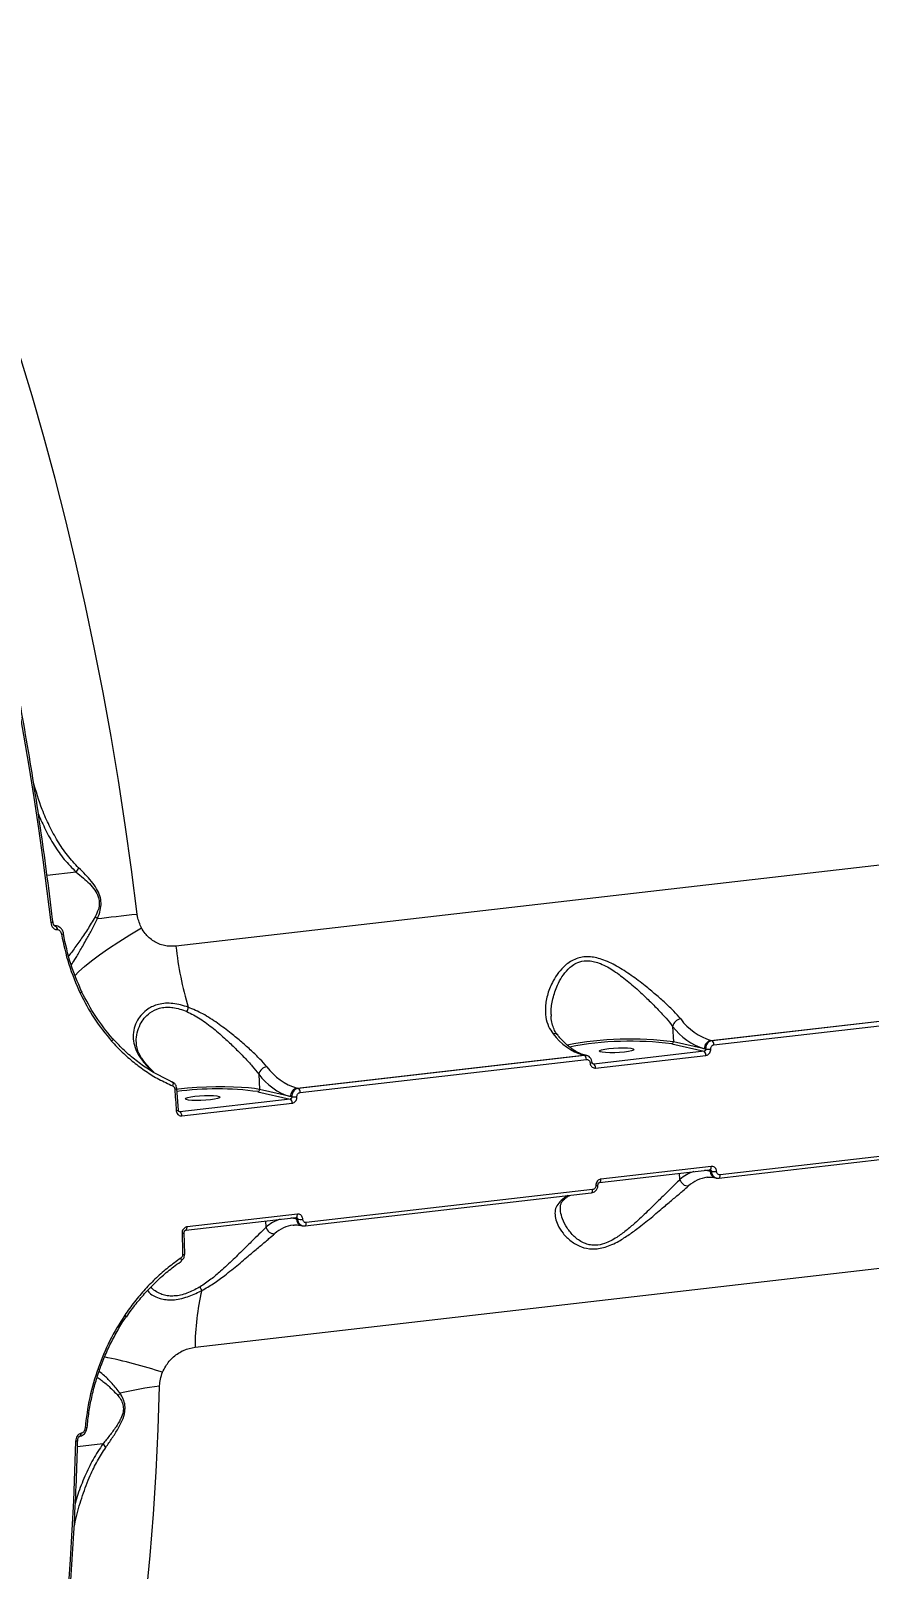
# Model space of a CAD drawing. Header units: millimetres. Extents: x -7447 to 8662, y -5576 to 6370.
# Drawn here: x 2122.6 to 2339.8, y -2212.5 to -1813.8 of the extents above; entities that cross this region are included whole.
import ezdxf

# ---------------------------------------------------------------- set-up
doc = ezdxf.new("R2010")
doc.units = ezdxf.units.MM
doc.layers.add('DiKom', color=7, linetype='Continuous')
doc.layers.add('DIKOM_ОБЪЕКТ', color=7, linetype='Continuous')
doc.styles.add('style1', font='arial.ttf', dxfattribs={"width": 0.8})
doc.dimstyles.new('1-50', dxfattribs={"dimtxt": 300, "dimasz": 200, "dimexe": 100, "dimexo": 0, "dimgap": 100, "dimtad": 1, "dimdec": 0, "dimtxsty": 'style1', "dimcen": 0, "dimclrd": 7, "dimclre": 7, "dimadec": 1, "dimazin": 2, "dimtfac": 1, "dimtdec": 0, "dimtmove": 1, "dimatfit": 3, "dimfxl": 0, "dimlwd": 25, "dimlwe": 18, "dimarcsym": 0})

# ---------------------------------------------------------------- blocks, each defined once
blk = doc.blocks.new('*D10')
at = {"color": 7, "linetype": 'Continuous', "lineweight": 18, "transparency": 16777216}
for p, q in [((-5489.75, 240.8), (-5489.75, 4573.49)), ((4778.18, -2126.78), (4778.18, 4573.49))]:
    blk.add_line(p, q, dxfattribs=at)
at = {"color": 7, "linetype": 'Continuous', "lineweight": 25, "transparency": 16777216}
blk.add_line((4578.18, 4473.49), (-5289.75, 4473.49), dxfattribs=at)
at = {"color": 7, "linetype": 'Continuous', "transparency": 16777216}
for points in [[(-5289.75, 4506.82), (-5289.75, 4440.16), (-5489.75, 4473.49)], [(4578.18, 4506.82), (4578.18, 4440.16), (4778.18, 4473.49)]]:
    blk.add_solid(points, dxfattribs=at)
at = {"layer": 'Defpoints', "color": 0, "linetype": 'Continuous', "transparency": 16777216}
for p in [(-5489.75, 4473.49), (-5489.75, 240.8), (4778.18, -2126.78)]:
    blk.add_point(p, dxfattribs=at)
at = {"color": 0, "linetype": 'Continuous', "lineweight": 15, "transparency": 16777216, "insert": (-777.31, 4726.76), "char_height": 300, "attachment_point": 5, "style": 'style1'}
blk.add_mtext('10300', dxfattribs=at)
blk = doc.blocks.new('*D11')
at = {"color": 7, "linetype": 'Continuous', "lineweight": 18, "transparency": 16777216}
for p, q in [((2045.4, 3512.26), (7772.09, 3512.26)), ((-1858.48, -4091.08), (7772.09, -4091.08))]:
    blk.add_line(p, q, dxfattribs=at)
at = {"color": 7, "linetype": 'Continuous', "lineweight": 25, "transparency": 16777216}
blk.add_line((7672.09, -3891.08), (7672.09, 3312.26), dxfattribs=at)
at = {"color": 7, "linetype": 'Continuous', "transparency": 16777216}
for points in [[(7638.76, 3312.26), (7705.42, 3312.26), (7672.09, 3512.26)], [(7638.76, -3891.08), (7705.42, -3891.08), (7672.09, -4091.08)]]:
    blk.add_solid(points, dxfattribs=at)
at = {"layer": 'Defpoints', "color": 0, "linetype": 'Continuous', "transparency": 16777216}
for p in [(2045.4, 3512.26), (7672.09, 3512.26), (-1858.48, -4091.08)]:
    blk.add_point(p, dxfattribs=at)
at = {"color": 0, "linetype": 'Continuous', "lineweight": 15, "transparency": 16777216, "insert": (7418.92, 3.22), "char_height": 300, "attachment_point": 5, "rotation": 90, "style": 'style1'}
blk.add_mtext('7600', dxfattribs=at)
blk = doc.blocks.new('*D12')
at = {"layer": 'Defpoints', "color": 0, "transparency": 16777216}
for p in [(-7446.93, 5919.72), (-7446.93, 736.93), (6905.53, -2412.68)]:
    blk.add_point(p, dxfattribs=at)
at = {"layer": 'DiKom', "color": 7, "lineweight": 18, "transparency": 16777216}
for p, q in [((-7446.93, 736.93), (-7446.93, 6019.72)), ((6905.53, -2412.68), (6905.53, 6019.72))]:
    blk.add_line(p, q, dxfattribs=at)
at = {"layer": 'DiKom', "color": 7, "lineweight": 25, "transparency": 16777216}
blk.add_line((6705.53, 5919.72), (-7246.93, 5919.72), dxfattribs=at)
at = {"layer": 'DiKom', "color": 7, "transparency": 16777216}
for points in [[(-7246.93, 5953.05), (-7246.93, 5886.39), (-7446.93, 5919.72)], [(6705.53, 5953.05), (6705.53, 5886.39), (6905.53, 5919.72)]]:
    blk.add_solid(points, dxfattribs=at)
at = {"layer": 'DiKom', "color": 0, "transparency": 16777216, "insert": (-918.31, 6173), "char_height": 300, "attachment_point": 5, "style": 'style1'}
blk.add_mtext('14300', dxfattribs=at)
blk = doc.blocks.new('*D13')
at = {"layer": 'Defpoints', "color": 0, "transparency": 16777216}
for p in [(2049.72, 5594.27), (-1141.86, -5576.35), (8561.69, -5576.35)]:
    blk.add_point(p, dxfattribs=at)
at = {"layer": 'DiKom', "color": 7, "lineweight": 18, "transparency": 16777216}
for p, q in [((2049.72, 5594.27), (8661.69, 5594.27)), ((-1141.86, -5576.35), (8661.69, -5576.35))]:
    blk.add_line(p, q, dxfattribs=at)
at = {"layer": 'DiKom', "color": 7, "lineweight": 25, "transparency": 16777216}
blk.add_line((8561.69, 5394.27), (8561.69, -5376.35), dxfattribs=at)
at = {"layer": 'DiKom', "color": 7, "transparency": 16777216}
for points in [[(8528.35, 5394.27), (8595.02, 5394.27), (8561.69, 5594.27)], [(8528.35, -5376.35), (8595.02, -5376.35), (8561.69, -5576.35)]]:
    blk.add_solid(points, dxfattribs=at)
at = {"layer": 'DiKom', "color": 0, "transparency": 16777216, "insert": (8308.52, 8.96), "char_height": 300, "attachment_point": 5, "rotation": 90, "style": 'style1'}
blk.add_mtext('11200', dxfattribs=at)

msp = doc.modelspace()

# ---------------------------------------------------------------- linework, layer by layer
at = {"layer": 'DIKOM_ОБЪЕКТ', "color": 7, "linetype": 'Continuous', "lineweight": 15}
for p, q in [((2472.93, -2014.98), (2160.22, -2051.07)), ((2134.35, -2031.86), (2126.82, -2032.72)), ((2128.91, -2045.83), (2128.85, -2045.83)), ((2129.39, -2046.77), (2129.46, -2046.77)), ((2298.82, -2075.49), (2372.97, -2066.93)), ((2373.27, -2066.99), (2299.11, -2075.55)), ((2299.6, -2076.6), (2373.76, -2068.05)), ((2288.89, -2071.83), (2289.09, -2075.84)), ((2288.66, -2076.38), (2297.04, -2078.29)), ((2297.12, -2077.67), (2289.09, -2075.84)), ((2299.11, -2075.55), (2298.82, -2075.49)), ((2151.72, -2080.61), (2151.73, -2080.64)), ((2191.6, -2087.86), (2265.76, -2079.3)), ((2266.05, -2079.37), (2191.9, -2087.93)), ((2192.39, -2088.98), (2266.55, -2080.42)), ((2265.76, -2079.3), (2266.05, -2079.37)), ((2266.59, -2079.4), (2266.3, -2079.33)), ((2297.04, -2078.29), (2268.45, -2081.59)), ((2268.94, -2082.65), (2297.53, -2079.35)), ((2297.44, -2077.74), (2297.12, -2077.67)), ((2181.68, -2084.2), (2181.87, -2088.21)), ((2268.45, -2081.59), (2268.23, -2081.55)), ((2268.45, -2081.59), (2268.31, -2081.58)), ((2160.84, -2093.56), (2160.47, -2087.97)), ((2181.45, -2088.76), (2189.82, -2090.67)), ((2189.91, -2090.04), (2181.87, -2088.21)), ((2191.9, -2087.93), (2191.6, -2087.86)), ((2189.82, -2090.67), (2161.23, -2093.97)), ((2161.73, -2095.02), (2190.32, -2091.73)), ((2190.22, -2090.12), (2189.91, -2090.04)), ((2161.23, -2093.97), (2161.02, -2093.92)), ((2161.23, -2093.97), (2161.1, -2093.96)), ((2300.87, -2111.18), (2375.03, -2102.62)), ((2375.36, -2101.77), (2301.21, -2110.33)), ((2298.9, -2108.11), (2270.31, -2111.41)), ((2269.97, -2112.27), (2298.56, -2108.97)), ((2290.78, -2111.51), (2290.7, -2109.88)), ((2297.55, -2109.09), (2298.63, -2109.33)), ((2298.63, -2109.33), (2298.94, -2109.4)), ((2299.97, -2111.08), (2300.27, -2111.14)), ((2300.81, -2111.17), (2300.87, -2111.18)), ((2193.66, -2123.55), (2267.82, -2114.99)), ((2268.15, -2114.14), (2193.99, -2122.7)), ((2191.68, -2120.49), (2163.09, -2123.79)), ((2165.16, -2154.97), (2477.87, -2118.88)), ((2162.76, -2124.64), (2191.35, -2121.34)), ((2183.57, -2123.88), (2183.49, -2122.25)), ((2190.34, -2121.46), (2191.42, -2121.71)), ((2191.42, -2121.71), (2191.73, -2121.78)), ((2192.76, -2123.45), (2193.05, -2123.52)), ((2193.59, -2123.55), (2193.66, -2123.55)), ((2162.5, -2130.79), (2162.35, -2125.25)), ((2161.36, -2132.89), (2161.66, -2132.68)), ((2161.59, -2132.58), (2161.6, -2132.57)), ((2137.23, -2175.75), (2137.23, -2175.75)), ((2141.29, -2180.02), (2134.72, -2180.78)), ((2135.27, -2178.04), (2135.35, -2178.03)), ((2135.69, -2177.29), (2135.6, -2177.3))]:
    msp.add_line(p, q, dxfattribs=at)
at = {"layer": 'DIKOM_ОБЪЕКТ', "color": 7, "linetype": 'Continuous', "lineweight": 15, "flags": 128}
for points in [[(2150.17, -2042.72), (2148.71, -2031.16), (2147.09, -2019.64), (2145.33, -2008.16), (2143.42, -1996.73), (2141.35, -1985.36), (2139.15, -1974.07), (2136.8, -1962.87), (2134.3, -1951.76), (2131.67, -1940.75), (2128.9, -1929.86), (2126, -1919.1), (2122.97, -1908.48), (2119.8, -1898)], [(2117.84, -1980.4), (2119.32, -1988.39), (2120.74, -1996.4), (2122.09, -2004.44), (2123.37, -2012.51), (2124.58, -2020.6), (2125.73, -2028.7), (2126.8, -2036.83), (2127.81, -2044.96)], [(2139.88, -2043.89), (2141.04, -2043.76), (2142.23, -2043.62), (2143.47, -2043.49), (2144.74, -2043.34), (2146.05, -2043.19), (2147.39, -2043.04), (2148.76, -2042.88), (2150.17, -2042.72)], [(2128.84, -2045.83), (2128.9, -2045.84), (2129.03, -2045.9), (2129.15, -2046.04), (2129.25, -2046.25), (2129.33, -2046.5), (2129.39, -2046.77)], [(2128.91, -2045.83), (2128.98, -2045.83), (2129.1, -2045.89), (2129.23, -2046.03), (2129.33, -2046.24), (2129.41, -2046.49), (2129.46, -2046.77)], [(2134.05, -2058.7), (2135.07, -2057.63), (2136.54, -2056.29), (2138.32, -2054.83), (2140.41, -2053.27), (2142.77, -2051.62), (2145.38, -2049.9), (2148.23, -2048.12), (2151.28, -2046.3)], [(2135.79, -2062.79), (2135.85, -2062.81), (2135.87, -2062.83), (2135.87, -2062.88), (2135.83, -2062.93), (2135.76, -2063), (2135.67, -2063.07), (2135.55, -2063.16), (2135.4, -2063.24)], [(2143.79, -2074.95), (2143.85, -2074.97), (2143.89, -2075.02), (2143.9, -2075.09), (2143.88, -2075.18), (2143.84, -2075.29), (2143.77, -2075.41), (2143.68, -2075.54), (2143.56, -2075.67)], [(2265.76, -2079.3), (2266.11, -2079.3), (2266.3, -2079.33)], [(2276.38, -2078.49), (2275.16, -2078.6), (2273.88, -2078.67), (2272.64, -2078.68), (2271.54, -2078.64), (2270.67, -2078.56), (2270.1, -2078.43), (2269.87, -2078.26), (2270.01, -2078.08), (2270.5, -2077.9), (2271.31, -2077.72), (2272.36, -2077.57), (2273.57, -2077.46), (2274.85, -2077.4), (2276.09, -2077.38), (2277.19, -2077.42), (2278.06, -2077.51), (2278.63, -2077.64), (2278.86, -2077.8), (2278.72, -2077.98), (2278.23, -2078.17), (2277.43, -2078.34), (2276.38, -2078.49)], [(2159.28, -2086.28), (2159.35, -2086.32), (2159.41, -2086.38), (2159.45, -2086.48), (2159.47, -2086.6), (2159.47, -2086.75), (2159.45, -2086.91), (2159.42, -2087.08), (2159.36, -2087.26)], [(2159.91, -2088.09), (2159.96, -2088.79), (2160.01, -2089.49), (2160.06, -2090.19), (2160.11, -2090.89), (2160.15, -2091.59), (2160.2, -2092.29), (2160.24, -2092.99), (2160.29, -2093.69)], [(2181.87, -2088.21), (2180.61, -2087.98), (2179.04, -2087.79), (2177.21, -2087.65), (2175.16, -2087.56), (2172.92, -2087.52), (2170.56, -2087.53), (2168.12, -2087.6), (2165.65, -2087.72), (2163.22, -2087.89), (2160.88, -2088.11), (2160.33, -2088.16)], [(2169.16, -2090.86), (2167.95, -2090.98), (2166.67, -2091.04), (2165.43, -2091.06), (2164.33, -2091.02), (2163.46, -2090.93), (2162.89, -2090.8), (2162.66, -2090.64), (2162.8, -2090.46), (2163.29, -2090.27), (2164.09, -2090.1), (2165.14, -2089.95), (2166.36, -2089.83), (2167.64, -2089.77), (2168.88, -2089.75), (2169.98, -2089.79), (2170.85, -2089.88), (2171.42, -2090.01), (2171.65, -2090.17), (2171.51, -2090.36), (2171.02, -2090.54), (2170.21, -2090.72), (2169.16, -2090.86)], [(2298.56, -2108.97), (2298.58, -2108.97), (2298.66, -2108.93), (2298.73, -2108.86), (2298.79, -2108.76), (2298.84, -2108.63), (2298.88, -2108.47), (2298.9, -2108.3), (2298.9, -2108.11)], [(2269.97, -2112.27), (2269.99, -2112.27), (2270.07, -2112.23), (2270.14, -2112.16), (2270.2, -2112.06), (2270.25, -2111.93), (2270.29, -2111.77), (2270.31, -2111.6), (2270.31, -2111.41)], [(2298.63, -2109.33), (2297.6, -2109.16), (2297.21, -2109.13)], [(2300.87, -2111.18), (2300.89, -2111.17), (2300.97, -2111.14), (2301.04, -2111.07), (2301.1, -2110.97), (2301.15, -2110.84), (2301.19, -2110.68), (2301.2, -2110.51), (2301.21, -2110.33)], [(2267.82, -2114.99), (2267.83, -2114.99), (2267.91, -2114.95), (2267.98, -2114.88), (2268.04, -2114.78), (2268.09, -2114.65), (2268.13, -2114.5), (2268.15, -2114.33), (2268.15, -2114.14)], [(2191.35, -2121.34), (2191.37, -2121.34), (2191.45, -2121.31), (2191.52, -2121.24), (2191.58, -2121.13), (2191.63, -2121), (2191.66, -2120.85), (2191.68, -2120.67), (2191.68, -2120.49)], [(2162.76, -2124.64), (2162.78, -2124.64), (2162.86, -2124.61), (2162.93, -2124.54), (2162.99, -2124.43), (2163.04, -2124.3), (2163.07, -2124.15), (2163.09, -2123.97), (2163.09, -2123.79)], [(2191.42, -2121.71), (2190.38, -2121.53), (2189.99, -2121.5)], [(2193.66, -2123.55), (2193.68, -2123.55), (2193.76, -2123.51), (2193.83, -2123.44), (2193.89, -2123.34), (2193.94, -2123.21), (2193.97, -2123.06), (2193.99, -2122.88), (2193.99, -2122.7)], [(2161.8, -2125.42), (2161.82, -2126.12), (2161.84, -2126.81), (2161.86, -2127.5), (2161.88, -2128.2), (2161.9, -2128.89), (2161.92, -2129.58), (2161.93, -2130.27), (2161.95, -2130.96)], [(2161.6, -2132.57), (2161.61, -2132.57), (2161.64, -2132.51), (2161.65, -2132.43), (2161.64, -2132.32), (2161.61, -2132.2), (2161.56, -2132.06), (2161.48, -2131.9)], [(2152.5, -2219.66), (2153.51, -2208.99), (2154.37, -2198.2), (2155.07, -2187.28), (2155.61, -2176.24), (2155.99, -2165.11)], [(2137.23, -2175.75), (2137.22, -2175.79), (2137.17, -2175.83), (2137.09, -2175.86), (2136.98, -2175.89), (2136.84, -2175.91), (2136.68, -2175.92)], [(2134.21, -2179.35), (2133.97, -2187.08), (2133.66, -2194.76), (2133.28, -2202.4), (2132.83, -2209.98), (2132.31, -2217.52), (2131.72, -2225), (2131.07, -2232.43), (2130.34, -2239.79)], [(2134.77, -2179.11), (2134.76, -2179.15), (2134.71, -2179.2), (2134.64, -2179.25), (2134.52, -2179.29), (2134.38, -2179.32), (2134.21, -2179.35)], [(2135.27, -2178.04), (2135.32, -2178.03), (2135.43, -2177.94), (2135.52, -2177.78), (2135.58, -2177.56), (2135.6, -2177.3)], [(2135.35, -2178.03), (2135.41, -2178.02), (2135.52, -2177.93), (2135.6, -2177.77), (2135.66, -2177.55), (2135.69, -2177.29)]]:
    msp.add_lwpolyline(points, dxfattribs=at)
at = {"layer": 'DIKOM_ОБЪЕКТ', "color": 7, "linetype": 'Continuous', "lineweight": 15}
for centre, radius, start, end in [((2129.42, -2057.48), 12.62, 94.7687, 97.3235), ((2137.51, -2046.45), 3.49, 47.2053, 59.5944), ((2129.93, -2043.7), 4.32, 278.6004, 286.0847), ((2246.39, -2041.91), 86.66, 186.0711, 196.7493), ((2155.54, -2065.12), 8.07, 339.0991, 347.359), ((2291.31, -2072.38), 2.48, 97.6996, 167.1944), ((2301.71, -2062.49), 15.86, 216.0724, 253.1757), ((2303.19, -2061.03), 15.1, 216.0728, 253.1769), ((2258.16, -2075.06), 1.35, 41.8338, 100.2548), ((2270.13, -2064.84), 15.11, 216.0722, 253.1763), ((2277.97, -2160.22), 85.11, 82.4958, 101.115), ((2277.88, -2158.49), 82.81, 82.5188, 100.9339), ((2288.57, -2075.88), 0.513, 279.8999, 4.5765), ((2299.17, -2077.51), 2.05, 99.9001, 184.569), ((2298.44, -2076.51), 1.17, 355.3373, 54.7854), ((2150.84, -2081.3), 1.11, 38.1896, 70.6892), ((2265.38, -2080.32), 1.17, 355.3511, 54.7716), ((2296.36, -2079.25), 1.17, 355.2041, 54.6945), ((2297.91, -2071.06), 6.7, 265.943, 277.403), ((2184.1, -2084.75), 2.48, 97.7067, 167.1873), ((2194.5, -2074.87), 15.86, 216.0696, 253.1797), ((2195.97, -2073.4), 15.1, 216.0716, 253.1781), ((2267.53, -2080.17), 1.14, 268.5991, 297.4288), ((2267.77, -2082.55), 1.18, 355.2149, 54.6954), ((2159.93, -2086.84), 1.25, 269.2584, 295.4414), ((2170.83, -2167.17), 79.13, 82.2885, 97.5377), ((2181.36, -2088.25), 0.513, 279.9022, 4.5817), ((2191.96, -2089.88), 2.05, 99.8971, 184.5739), ((2191.22, -2088.88), 1.17, 355.3467, 54.7643), ((2189.14, -2091.63), 1.18, 355.2139, 54.6867), ((2190.7, -2083.42), 6.71, 265.9514, 277.3946), ((2160.32, -2092.56), 1.12, 268.4568, 297.7232), ((2160.55, -2094.93), 1.17, 355.2041, 54.6945), ((2269.08, -2112.28), 0.77, 265.0143, 308.9929), ((2297.34, -2118.84), 9.84, 107.3354, 131.7791), ((2292.9, -2111), 2.18, 193.3449, 273.6323), ((2298.98, -2119.67), 8.8, 97.6235, 132.4433), ((2300.42, -2109.34), 1.79, 179.7495, 255.414), ((2299.72, -2105.37), 4.11, 259.0523, 277.8313), ((2266.65, -2124.58), 10.11, 118.2324, 131.2958), ((2259.82, -2115.45), 1.54, 276.0977, 310.2646), ((2190.12, -2131.22), 9.84, 107.335, 131.7795), ((2185.69, -2123.38), 2.18, 193.3573, 273.6159), ((2191.76, -2132.03), 8.79, 97.5967, 132.4701), ((2193.21, -2121.71), 1.79, 179.7454, 255.4119), ((2192.51, -2117.76), 4.1, 259.0182, 277.8708), ((2161.87, -2124.67), 0.759, 264.8109, 309.4998), ((2162.02, -2130.24), 0.725, 264.3239, 311.3811), ((2231.93, -2155.43), 66.77, 166.885, 179.5999), ((2155.88, -2144.71), 11.87, 21.8618, 26.9294), ((2146.51, -2147.52), 0.922, 28.4712, 62.0638), ((2140.61, -2159.12), 1.46, 246.592, 266.6463), ((2115.8, -2286.47), 131.53, 71.8567, 78.6669), ((2143.44, -2165.22), 2.86, 307.5747, 323.5508), ((2164.63, -2244.1), 79.47, 96.2401, 103.752), ((2139.3, -2182.45), 3.15, 28.9743, 50.6306)]:
    msp.add_arc(centre, radius, start, end, dxfattribs=at)
for points, knots in [([(2128.37, -2044.9), (2128.13, -2042.9), (2127.42, -2037.08), (2126.15, -2027.47), (2124.51, -2016.09), (2122.73, -2004.76), (2120.85, -1993.66), (2119.38, -1985.57), (2118.56, -1981.23), (2118.41, -1980.43)], [0, 0, 0, 0, 0.092521, 0.268311, 0.444106, 0.619901, 0.795697, 0.962243, 1, 1, 1, 1]), ([(2135.01, -2030.77), (2134, -2029.7), (2131.98, -2027.55), (2129.51, -2023.82), (2127.37, -2019.85), (2125.11, -2014.79), (2123.95, -2010.84), (2123.23, -2008.37)], [0, 0, 0, 0, 0.175905, 0.353915, 0.530423, 0.706972, 1, 1, 1, 1]), ([(2124.59, -2016.83), (2125.18, -2018.2), (2126.39, -2021), (2128.63, -2024.93), (2131.2, -2028.66), (2133.3, -2030.78), (2134.35, -2031.85)], [0, 0, 0, 0, 0.244837, 0.497676, 0.747535, 1, 1, 1, 1]), ([(2134.35, -2031.85), (2134.5, -2031.68), (2134.75, -2031.37), (2134.93, -2030.99), (2135, -2030.8), (2135.01, -2030.77)], [0, 0, 0, 0, 0.499475, 0.907357, 1, 1, 1, 1]), ([(2134.35, -2031.85), (2134.35, -2031.85), (2134.35, -2031.85), (2134.35, -2031.86), (2134.35, -2031.86), (2134.35, -2031.86)], [0, 0, 0, 0, 0.290797, 0.664309, 1, 1, 1, 1]), ([(2134.35, -2031.86), (2134.97, -2032.36), (2136.12, -2033.29), (2137.81, -2034.81), (2139.17, -2036.38), (2140.09, -2038), (2140.35, -2039.2), (2140.38, -2040.31), (2140.13, -2041.74), (2139.59, -2042.81), (2139.28, -2043.44)], [0, 0, 0, 0, 0.19207, 0.351182, 0.509495, 0.634441, 0.718653, 0.742094, 0.849598, 1, 1, 1, 1]), ([(2139.88, -2043.89), (2140.16, -2043.18), (2140.65, -2041.95), (2140.91, -2039.9), (2140.58, -2037.93), (2139.65, -2036), (2138.32, -2034.2), (2136.71, -2032.43), (2135.6, -2031.35), (2135.01, -2030.77)], [0, 0, 0, 0, 0.150788, 0.262541, 0.375826, 0.504375, 0.658108, 0.816002, 1, 1, 1, 1]), ([(2127.81, -2044.96), (2127.85, -2045.17), (2127.93, -2045.61), (2128.23, -2046.18), (2128.61, -2046.57), (2129.01, -2046.77), (2129.26, -2046.77), (2129.39, -2046.77)], [0, 0, 0, 0, 0.226746, 0.491979, 0.695925, 0.847724, 1, 1, 1, 1]), ([(2128.85, -2045.83), (2128.85, -2045.83), (2128.84, -2045.83), (2128.79, -2045.8), (2128.71, -2045.74), (2128.6, -2045.6), (2128.47, -2045.34), (2128.39, -2045.09), (2128.38, -2044.93), (2128.38, -2044.9)], [0, 0, 0, 0, 0.065437, 0.134874, 0.247645, 0.381787, 0.61026, 0.941735, 1, 1, 1, 1]), ([(2139.28, -2043.44), (2138.61, -2044.58), (2137.27, -2046.86), (2135.21, -2049.76), (2133.6, -2052.11), (2132.76, -2053.19), (2132.46, -2053.59)], [0, 0, 0, 0, 0.271021, 0.542565, 0.835313, 1, 1, 1, 1]), ([(2133.11, -2056.01), (2133.4, -2055.54), (2134.07, -2054.47), (2135.42, -2052.16), (2136.96, -2049.46), (2138.51, -2046.71), (2139.43, -2044.83), (2139.88, -2043.89)], [0, 0, 0, 0, 0.175914, 0.408163, 0.645548, 0.821541, 1, 1, 1, 1]), ([(2151.28, -2046.3), (2150.87, -2045.35), (2150.42, -2044.3), (2150.21, -2043.06), (2150.18, -2042.83), (2150.17, -2042.72)], [0, 0, 0, 0, 0.821766, 0.907854, 1, 1, 1, 1]), ([(2131.12, -2047.85), (2131.1, -2047.76), (2131.05, -2047.35), (2130.74, -2046.75), (2130.21, -2046.16), (2129.61, -2045.87), (2129.15, -2045.77), (2128.94, -2045.83), (2128.92, -2045.84)], [0, 0, 0, 0, 0.081887, 0.370433, 0.597346, 0.795024, 0.980125, 1, 1, 1, 1]), ([(2129.46, -2046.77), (2129.52, -2046.76), (2129.67, -2046.76), (2129.92, -2046.86), (2130.21, -2047.1), (2130.46, -2047.48), (2130.54, -2047.81), (2130.58, -2047.97)], [0, 0, 0, 0, 0.103364, 0.262429, 0.461149, 0.728203, 1, 1, 1, 1]), ([(2130.58, -2047.97), (2131.12, -2050.58), (2132.23, -2055.87), (2134.34, -2060.77), (2135.4, -2063.24)], [0, 0, 0, 0, 0.493795, 1, 1, 1, 1]), ([(2135.79, -2062.79), (2134.77, -2060.43), (2132.69, -2055.65), (2131.61, -2050.47), (2131.06, -2047.85)], [0, 0, 0, 0, 0.493742, 1, 1, 1, 1]), ([(2160.22, -2051.07), (2159.21, -2051.09), (2157.22, -2051.13), (2154.42, -2049.91), (2152.41, -2048.18), (2151.58, -2046.8), (2151.28, -2046.3)], [0, 0, 0, 0, 0.28856, 0.571629, 0.847035, 1, 1, 1, 1]), ([(2290.98, -2069.92), (2290.41, -2069.27), (2289.26, -2067.96), (2287.01, -2065.79), (2284.5, -2063.56), (2281.57, -2061.14), (2278.23, -2058.61), (2274.49, -2056.2), (2270.78, -2054.4), (2267.7, -2053.73), (2265.48, -2053.85), (2263.87, -2054.27), (2262.39, -2055.01), (2260.79, -2056.19), (2259.25, -2057.88), (2257.66, -2060.39), (2256.43, -2063.41), (2255.84, -2066.61), (2255.96, -2069.46), (2256.59, -2071.83), (2257.5, -2073.14), (2257.92, -2073.74)], [0, 0, 0, 0, 0.055475, 0.111027, 0.166499, 0.222007, 0.290026, 0.357964, 0.422677, 0.477407, 0.505249, 0.533096, 0.562712, 0.592376, 0.640431, 0.688582, 0.760327, 0.832062, 0.891001, 0.949867, 1, 1, 1, 1]), ([(2257.5, -2069.22), (2257.46, -2068.84), (2257.34, -2067.38), (2257.8, -2064.63), (2258.79, -2061.55), (2260.17, -2058.96), (2261.5, -2057.24), (2262.92, -2056.01), (2264.46, -2055.13), (2265.97, -2054.8), (2267.47, -2054.83), (2268.71, -2055.04), (2270.93, -2055.8), (2273.81, -2057.46), (2277.17, -2060.01), (2280.2, -2062.66), (2282.89, -2065.21), (2285.18, -2067.52), (2287.27, -2069.78), (2288.35, -2071.14), (2288.89, -2071.83)], [0, 0, 0, 0, 0.029408, 0.113592, 0.199994, 0.255327, 0.311785, 0.344626, 0.378347, 0.426617, 0.439477, 0.469595, 0.500712, 0.575065, 0.654274, 0.735662, 0.801324, 0.868132, 0.933146, 1, 1, 1, 1]), ([(2135.4, -2063.24), (2136.55, -2065.46), (2138.87, -2069.95), (2141.99, -2073.75), (2143.56, -2075.67)], [0, 0, 0, 0, 0.494169, 1, 1, 1, 1]), ([(2143.79, -2074.95), (2142.27, -2073.12), (2139.21, -2069.41), (2136.94, -2065.02), (2135.79, -2062.79)], [0, 0, 0, 0, 0.494172, 1, 1, 1, 1]), ([(2163.41, -2066.88), (2162.75, -2066.67), (2161.42, -2066.23), (2159.44, -2065.87), (2157.49, -2065.81), (2155.2, -2066.16), (2153.09, -2067.14), (2151.36, -2068.63), (2150.12, -2070.31), (2149.3, -2072.31), (2149.02, -2074.53), (2149.35, -2076.77), (2150.13, -2078.69), (2150.91, -2079.82), (2151.21, -2080.25)], [0, 0, 0, 0, 0.060368, 0.122047, 0.182585, 0.245202, 0.354867, 0.435813, 0.519104, 0.621344, 0.726602, 0.829722, 0.935579, 1, 1, 1, 1]), ([(2149.98, -2076.06), (2149.97, -2075.95), (2149.84, -2075.11), (2150.12, -2073.48), (2150.82, -2071.45), (2151.97, -2069.7), (2153.54, -2068.17), (2155.46, -2067.18), (2157.49, -2066.82), (2158.67, -2066.85), (2159.92, -2067.01), (2161.24, -2067.29), (2162.46, -2067.76), (2163.07, -2067.99)], [0, 0, 0, 0, 0.019275, 0.160353, 0.30514, 0.415364, 0.528412, 0.674593, 0.748947, 0.825988, 0.837075, 0.91742, 1, 1, 1, 1]), ([(2163.07, -2067.99), (2164.23, -2068.58), (2166.64, -2069.81), (2169.98, -2072.4), (2173.01, -2075.05), (2175.68, -2077.59), (2177.98, -2079.92), (2180.07, -2082.17), (2181.14, -2083.52), (2181.68, -2084.2)], [0, 0, 0, 0, 0.146376, 0.307583, 0.46901, 0.602101, 0.735115, 0.867643, 1, 1, 1, 1]), ([(2183.77, -2082.3), (2183.19, -2081.64), (2182.05, -2080.33), (2179.8, -2078.17), (2177.29, -2075.93), (2174.36, -2073.51), (2171.01, -2070.99), (2167.31, -2068.54), (2164.68, -2067.42), (2163.41, -2066.88)], [0, 0, 0, 0, 0.131657, 0.263491, 0.39514, 0.526878, 0.688299, 0.849538, 1, 1, 1, 1]), ([(2259.2, -2074.15), (2259.09, -2074.03), (2258.65, -2073.56), (2258.13, -2072.56), (2257.65, -2071.13), (2257.43, -2069.99), (2257.45, -2069.32), (2257.45, -2069.23)], [0, 0, 0, 0, 0.091363, 0.365215, 0.656148, 0.957243, 1, 1, 1, 1]), ([(2143.56, -2075.67), (2144.47, -2076.65), (2146.28, -2078.6), (2149.26, -2081.19), (2152.43, -2083.53), (2155.79, -2085.6), (2158.17, -2086.71), (2159.36, -2087.26)], [0, 0, 0, 0, 0.197837, 0.395502, 0.593169, 0.796584, 1, 1, 1, 1]), ([(2159.28, -2086.28), (2157.03, -2085.18), (2153.62, -2083.5), (2149.46, -2080.41), (2146.48, -2077.84), (2144.68, -2075.9), (2143.79, -2074.95)], [0, 0, 0, 0, 0.395171, 0.598669, 0.802172, 1, 1, 1, 1]), ([(2151.76, -2080.62), (2151.61, -2080.43), (2151.12, -2079.81), (2150.57, -2078.73), (2150.09, -2077.38), (2150, -2076.49), (2149.96, -2076.05)], [0, 0, 0, 0, 0.12373, 0.410186, 0.706583, 1, 1, 1, 1]), ([(2266.3, -2079.33), (2266.07, -2079.27), (2265.39, -2079.1), (2264.21, -2078.58), (2262.76, -2077.68), (2261.3, -2076.49), (2260.11, -2075.28), (2259.4, -2074.44), (2259.17, -2074.17)], [0, 0, 0, 0, 0.102489, 0.310679, 0.512466, 0.709925, 0.905702, 1, 1, 1, 1]), ([(2299.11, -2075.55), (2298.98, -2075.58), (2298.65, -2075.64), (2298.16, -2075.94), (2297.73, -2076.44), (2297.46, -2077.07), (2297.44, -2077.52), (2297.44, -2077.74)], [0, 0, 0, 0, 0.140681, 0.355428, 0.570285, 0.785121, 1, 1, 1, 1]), ([(2298.77, -2077.7), (2298.78, -2077.59), (2298.78, -2077.36), (2298.92, -2077.05), (2299.13, -2076.8), (2299.37, -2076.65), (2299.54, -2076.62), (2299.6, -2076.6)], [0, 0, 0, 0, 0.215143, 0.430115, 0.644983, 0.859483, 1, 1, 1, 1]), ([(2151.21, -2080.25), (2152.07, -2081.36), (2153.11, -2082.71), (2154.22, -2083.5), (2154.43, -2083.65)], [0, 0, 0, 0, 0.815167, 1, 1, 1, 1]), ([(2154.51, -2083.71), (2154.09, -2083.31), (2153.22, -2082.48), (2152.29, -2081.4), (2151.79, -2080.69), (2151.73, -2080.6)], [0, 0, 0, 0, 0.451793, 0.932998, 1, 1, 1, 1]), ([(2266.68, -2079.42), (2266.67, -2079.42), (2266.48, -2079.33), (2266.26, -2079.35), (2266.05, -2079.37)], [0, 0, 0, 0, 0.043565, 1, 1, 1, 1]), ([(2266.55, -2080.42), (2266.65, -2080.42), (2266.85, -2080.42), (2267.13, -2080.56), (2267.35, -2080.79), (2267.47, -2081.06), (2267.49, -2081.24), (2267.5, -2081.31)], [0, 0, 0, 0, 0.21424, 0.428687, 0.643278, 0.858094, 1, 1, 1, 1]), ([(2268.04, -2081.19), (2268.01, -2080.96), (2267.95, -2080.48), (2267.53, -2079.89), (2267.07, -2079.52), (2266.76, -2079.47), (2266.67, -2079.45)], [0, 0, 0, 0, 0.276639, 0.60213, 0.888765, 1, 1, 1, 1]), ([(2297.44, -2077.74), (2297.44, -2077.8), (2297.44, -2077.91), (2297.38, -2078.07), (2297.27, -2078.2), (2297.15, -2078.27), (2297.07, -2078.29), (2297.04, -2078.29)], [0, 0, 0, 0, 0.215334, 0.430625, 0.645368, 0.859587, 1, 1, 1, 1]), ([(2297.53, -2079.35), (2297.63, -2079.33), (2297.87, -2079.29), (2298.24, -2079.06), (2298.56, -2078.69), (2298.76, -2078.21), (2298.77, -2077.87), (2298.77, -2077.7)], [0, 0, 0, 0, 0.140619, 0.355098, 0.569848, 0.78484, 1, 1, 1, 1]), ([(2267.5, -2081.31), (2267.52, -2081.42), (2267.55, -2081.7), (2267.74, -2082.1), (2268.07, -2082.44), (2268.48, -2082.65), (2268.79, -2082.65), (2268.94, -2082.65)], [0, 0, 0, 0, 0.141856, 0.35679, 0.5713, 0.785679, 1, 1, 1, 1]), ([(2268.31, -2081.58), (2268.29, -2081.57), (2268.24, -2081.57), (2268.16, -2081.5), (2268.09, -2081.35), (2268.05, -2081.24), (2268.06, -2081.19), (2268.06, -2081.18)], [0, 0, 0, 0, 0.216785, 0.570557, 0.784219, 0.998228, 1, 1, 1, 1]), ([(2160.45, -2087.98), (2160.42, -2087.75), (2160.36, -2087.27), (2159.94, -2086.67), (2159.45, -2086.33), (2159.14, -2086.23), (2159.04, -2086.2)], [0, 0, 0, 0, 0.269983, 0.59078, 0.871233, 1, 1, 1, 1]), ([(2159.36, -2087.26), (2159.45, -2087.31), (2159.63, -2087.41), (2159.82, -2087.68), (2159.9, -2087.92), (2159.91, -2088.06), (2159.91, -2088.09)], [0, 0, 0, 0, 0.305708, 0.611653, 0.918016, 1, 1, 1, 1]), ([(2191.9, -2087.93), (2191.77, -2087.95), (2191.44, -2088.01), (2190.95, -2088.31), (2190.52, -2088.81), (2190.24, -2089.44), (2190.23, -2089.89), (2190.22, -2090.12)], [0, 0, 0, 0, 0.140712, 0.355455, 0.570308, 0.785187, 1, 1, 1, 1]), ([(2191.56, -2090.08), (2191.56, -2089.96), (2191.57, -2089.74), (2191.7, -2089.42), (2191.92, -2089.17), (2192.16, -2089.02), (2192.32, -2088.99), (2192.39, -2088.98)], [0, 0, 0, 0, 0.215143, 0.430177, 0.644979, 0.859481, 1, 1, 1, 1]), ([(2190.22, -2090.12), (2190.22, -2090.17), (2190.22, -2090.29), (2190.16, -2090.45), (2190.06, -2090.57), (2189.94, -2090.65), (2189.86, -2090.66), (2189.82, -2090.67)], [0, 0, 0, 0, 0.215553, 0.43062, 0.645431, 0.859609, 1, 1, 1, 1]), ([(2190.32, -2091.73), (2190.41, -2091.71), (2190.66, -2091.66), (2191.03, -2091.44), (2191.35, -2091.06), (2191.55, -2090.59), (2191.56, -2090.25), (2191.56, -2090.08)], [0, 0, 0, 0, 0.140634, 0.355083, 0.569868, 0.784849, 1, 1, 1, 1]), ([(2160.29, -2093.69), (2160.3, -2093.8), (2160.34, -2094.07), (2160.53, -2094.47), (2160.85, -2094.82), (2161.27, -2095.03), (2161.57, -2095.03), (2161.73, -2095.02)], [0, 0, 0, 0, 0.14178, 0.356721, 0.571353, 0.785718, 1, 1, 1, 1]), ([(2161.1, -2093.95), (2161.08, -2093.95), (2161.03, -2093.94), (2160.95, -2093.87), (2160.87, -2093.72), (2160.84, -2093.62), (2160.84, -2093.56), (2160.84, -2093.56)], [0, 0, 0, 0, 0.216903, 0.570379, 0.784333, 0.998307, 1, 1, 1, 1]), ([(2300.28, -2109.44), (2300.27, -2109.33), (2300.25, -2109.06), (2300.08, -2108.66), (2299.76, -2108.32), (2299.35, -2108.11), (2299.05, -2108.11), (2298.9, -2108.11)], [0, 0, 0, 0, 0.141841, 0.356682, 0.571335, 0.785718, 1, 1, 1, 1]), ([(2290.78, -2111.51), (2290.35, -2111.93), (2289.41, -2112.87), (2287.52, -2114.73), (2285.14, -2117.07), (2282.35, -2119.82), (2279.51, -2122.49), (2276.86, -2124.78), (2274.76, -2126.33), (2272.87, -2127.44), (2271.02, -2128.25), (2269.46, -2128.56), (2268.04, -2128.55), (2266.95, -2128.37), (2265.17, -2127.72), (2263.23, -2126.27), (2261.46, -2124.08), (2260.38, -2121.86), (2259.85, -2120.17), (2259.86, -2119.32), (2259.86, -2119.06)], [0, 0, 0, 0, 0.059336, 0.1295, 0.199743, 0.285011, 0.370278, 0.426227, 0.482037, 0.515348, 0.548574, 0.596827, 0.609681, 0.640254, 0.670892, 0.745217, 0.825438, 0.90577, 0.972, 1, 1, 1, 1]), ([(2267.81, -2114.97), (2268, -2114.94), (2268.41, -2114.87), (2268.97, -2114.47), (2269.39, -2113.88), (2269.58, -2113.3), (2269.55, -2112.97), (2269.54, -2112.88)], [0, 0, 0, 0, 0.190877, 0.421996, 0.6636, 0.915547, 1, 1, 1, 1]), ([(2270.31, -2111.41), (2270.21, -2111.43), (2269.96, -2111.48), (2269.59, -2111.7), (2269.26, -2112.07), (2269.04, -2112.54), (2269.02, -2112.88), (2269.01, -2113.05)], [0, 0, 0, 0, 0.140612, 0.355113, 0.569875, 0.784897, 1, 1, 1, 1]), ([(2269.57, -2112.88), (2269.57, -2112.87), (2269.56, -2112.82), (2269.58, -2112.7), (2269.63, -2112.55), (2269.72, -2112.41), (2269.83, -2112.32), (2269.92, -2112.28), (2269.96, -2112.28), (2269.97, -2112.27)], [0, 0, 0, 0, 0.027926, 0.183664, 0.344833, 0.506102, 0.675822, 0.86208, 1, 1, 1, 1]), ([(2297.79, -2110.98), (2297.94, -2110.95), (2298.51, -2110.85), (2299.23, -2110.93), (2299.82, -2111.05), (2299.97, -2111.08)], [0, 0, 0, 0, 0.21413, 0.803973, 1, 1, 1, 1]), ([(2298.56, -2108.97), (2298.57, -2108.97), (2298.6, -2108.96), (2298.61, -2108.97), (2298.63, -2108.98)], [0, 0, 0, 0, 0.126428, 1, 1, 1, 1]), ([(2298.63, -2108.98), (2298.63, -2108.98), (2298.69, -2108.98), (2298.78, -2109.04), (2298.88, -2109.15), (2298.94, -2109.28), (2298.94, -2109.37), (2298.94, -2109.4)], [0, 0, 0, 0, 0.03266, 0.296175, 0.560453, 0.824956, 1, 1, 1, 1]), ([(2298.94, -2109.4), (2298.96, -2109.55), (2298.99, -2109.91), (2299.23, -2110.44), (2299.65, -2110.91), (2300.02, -2111.05), (2300.2, -2111.12)], [0, 0, 0, 0, 0.181429, 0.456301, 0.731063, 1, 1, 1, 1]), ([(2300.2, -2111.12), (2300.2, -2111.13), (2300.39, -2111.22), (2300.6, -2111.19), (2300.81, -2111.17)], [0, 0, 0, 0, 0.020271, 1, 1, 1, 1]), ([(2301.21, -2110.33), (2301.11, -2110.33), (2300.9, -2110.33), (2300.63, -2110.19), (2300.42, -2109.96), (2300.31, -2109.7), (2300.29, -2109.51), (2300.28, -2109.44)], [0, 0, 0, 0, 0.214215, 0.428556, 0.643156, 0.858091, 1, 1, 1, 1]), ([(2259.98, -2116.99), (2259.58, -2117.42), (2258.77, -2118.28), (2258.35, -2119.84), (2258.45, -2121.53), (2259.12, -2123.42), (2260.4, -2125.49), (2262.42, -2127.51), (2264.97, -2129.04), (2267.56, -2129.6), (2269.72, -2129.46), (2271.44, -2129.07), (2273.19, -2128.39), (2275.29, -2127.32), (2277.64, -2125.82), (2280.59, -2123.62), (2283.77, -2121.05), (2286.87, -2118.42), (2289.49, -2116.19), (2291.56, -2114.44), (2292.57, -2113.57), (2293.04, -2113.17)], [0, 0, 0, 0, 0.055476, 0.111025, 0.166497, 0.222006, 0.290024, 0.357962, 0.422677, 0.477407, 0.505247, 0.533093, 0.562709, 0.592375, 0.64043, 0.688582, 0.760327, 0.832062, 0.890999, 0.949867, 1, 1, 1, 1]), ([(2259.83, -2119.06), (2259.82, -2118.9), (2259.77, -2118.4), (2259.96, -2117.76), (2260.27, -2117.14), (2260.69, -2116.76), (2260.84, -2116.63)], [0, 0, 0, 0, 0.158952, 0.476037, 0.815133, 1, 1, 1, 1]), ([(2260.82, -2116.63), (2261.03, -2116.45), (2261.5, -2116.05), (2261.98, -2115.79), (2262.25, -2115.63)], [0, 0, 0, 0, 0.431748, 1, 1, 1, 1]), ([(2269.01, -2113.05), (2269.01, -2113.16), (2268.99, -2113.39), (2268.85, -2113.7), (2268.63, -2113.95), (2268.38, -2114.1), (2268.22, -2114.13), (2268.15, -2114.14)], [0, 0, 0, 0, 0.21519, 0.43017, 0.644964, 0.859451, 1, 1, 1, 1]), ([(2193.07, -2121.81), (2193.06, -2121.71), (2193.04, -2121.43), (2192.86, -2121.03), (2192.55, -2120.69), (2192.14, -2120.48), (2191.84, -2120.49), (2191.68, -2120.49)], [0, 0, 0, 0, 0.141829, 0.356679, 0.571364, 0.785708, 1, 1, 1, 1]), ([(2163.09, -2123.79), (2163, -2123.81), (2162.75, -2123.85), (2162.38, -2124.07), (2162.05, -2124.45), (2161.83, -2124.92), (2161.81, -2125.26), (2161.8, -2125.42)], [0, 0, 0, 0, 0.140605, 0.355073, 0.569829, 0.784833, 1, 1, 1, 1]), ([(2162.35, -2125.25), (2162.35, -2125.24), (2162.35, -2125.19), (2162.37, -2125.07), (2162.42, -2124.92), (2162.51, -2124.79), (2162.61, -2124.7), (2162.7, -2124.65), (2162.74, -2124.65), (2162.76, -2124.65)], [0, 0, 0, 0, 0.027909, 0.183593, 0.344759, 0.506072, 0.675689, 0.862099, 1, 1, 1, 1]), ([(2183.57, -2123.88), (2183.12, -2124.32), (2182.17, -2125.27), (2180.26, -2127.15), (2177.88, -2129.5), (2175.07, -2132.26), (2172.15, -2134.99), (2169.3, -2137.46), (2167.42, -2138.7), (2166.47, -2139.33)], [0, 0, 0, 0, 0.122707, 0.262461, 0.406017, 0.574922, 0.748264, 0.87237, 1, 1, 1, 1]), ([(2190.58, -2123.35), (2190.73, -2123.33), (2191.29, -2123.23), (2192.02, -2123.3), (2192.61, -2123.42), (2192.76, -2123.45)], [0, 0, 0, 0, 0.21413, 0.803979, 1, 1, 1, 1]), ([(2191.35, -2121.35), (2191.35, -2121.34), (2191.38, -2121.34), (2191.4, -2121.35), (2191.41, -2121.35)], [0, 0, 0, 0, 0.126642, 1, 1, 1, 1]), ([(2191.41, -2121.35), (2191.42, -2121.35), (2191.47, -2121.35), (2191.57, -2121.41), (2191.67, -2121.52), (2191.72, -2121.65), (2191.73, -2121.74), (2191.73, -2121.78)], [0, 0, 0, 0, 0.032849, 0.296398, 0.560384, 0.825261, 1, 1, 1, 1]), ([(2191.73, -2121.78), (2191.74, -2121.92), (2191.78, -2122.29), (2192.02, -2122.81), (2192.43, -2123.28), (2192.8, -2123.43), (2192.99, -2123.5)], [0, 0, 0, 0, 0.181414, 0.456264, 0.731013, 1, 1, 1, 1]), ([(2192.99, -2123.5), (2192.99, -2123.5), (2193.17, -2123.59), (2193.38, -2123.57), (2193.59, -2123.55)], [0, 0, 0, 0, 0.020274, 1, 1, 1, 1]), ([(2193.99, -2122.7), (2193.89, -2122.7), (2193.69, -2122.7), (2193.42, -2122.56), (2193.21, -2122.33), (2193.09, -2122.07), (2193.08, -2121.89), (2193.07, -2121.81)], [0, 0, 0, 0, 0.214242, 0.428541, 0.643164, 0.858068, 1, 1, 1, 1]), ([(2166.9, -2140.29), (2167.94, -2139.7), (2170.01, -2138.52), (2173.18, -2136.14), (2176.47, -2133.5), (2179.57, -2130.86), (2182.21, -2128.62), (2184.32, -2126.84), (2185.34, -2125.96), (2185.82, -2125.55)], [0, 0, 0, 0, 0.128153, 0.25674, 0.426817, 0.59688, 0.737312, 0.877573, 1, 1, 1, 1]), ([(2161.48, -2131.9), (2160.39, -2132.69), (2158.2, -2134.26), (2155.12, -2136.97), (2152.19, -2139.94), (2149.43, -2143.17), (2147.77, -2145.53), (2146.94, -2146.71)], [0, 0, 0, 0, 0.197684, 0.395389, 0.593091, 0.796542, 1, 1, 1, 1]), ([(2161.95, -2130.96), (2161.94, -2131.08), (2161.93, -2131.3), (2161.78, -2131.61), (2161.62, -2131.81), (2161.51, -2131.88), (2161.48, -2131.9)], [0, 0, 0, 0, 0.306747, 0.613278, 0.919485, 1, 1, 1, 1]), ([(2161.59, -2132.56), (2161.75, -2132.44), (2162.1, -2132.17), (2162.44, -2131.53), (2162.48, -2131.04), (2162.5, -2130.79)], [0, 0, 0, 0, 0.288824, 0.64468, 1, 1, 1, 1]), ([(2147.42, -2147.15), (2147.83, -2146.53), (2148.99, -2144.81), (2151.12, -2142.18), (2153.76, -2139.26), (2156.6, -2136.57), (2159.14, -2134.43), (2160.78, -2133.29), (2161.36, -2132.89)], [0, 0, 0, 0, 0.109783, 0.303827, 0.499026, 0.694887, 0.890809, 1, 1, 1, 1]), ([(2152.9, -2140.28), (2152.98, -2140.41), (2153.25, -2140.89), (2154.23, -2141.6), (2155.62, -2142.26), (2157.22, -2142.63), (2158.87, -2142.76), (2160.75, -2142.58), (2163.23, -2141.98), (2165.32, -2141.1), (2166.69, -2140.39), (2166.9, -2140.29)], [0, 0, 0, 0, 0.055838, 0.20149, 0.346983, 0.454272, 0.561438, 0.670531, 0.779613, 0.965931, 1, 1, 1, 1]), ([(2166.47, -2139.33), (2166.27, -2139.44), (2165.03, -2140.16), (2163.17, -2141.03), (2160.98, -2141.61), (2159.82, -2141.72), (2158.67, -2141.73), (2157.56, -2141.6), (2156.09, -2141.15), (2154.81, -2140.4), (2153.98, -2139.74), (2153.77, -2139.35), (2153.76, -2139.34)], [0, 0, 0, 0, 0.036007, 0.230574, 0.331854, 0.437057, 0.456505, 0.567438, 0.681708, 0.835441, 0.993443, 1, 1, 1, 1]), ([(2146.94, -2146.71), (2145.59, -2148.86), (2142.86, -2153.22), (2140.98, -2158.03), (2140.03, -2160.46)], [0, 0, 0, 0, 0.494178, 1, 1, 1, 1]), ([(2140.55, -2160.59), (2140.87, -2159.7), (2141.63, -2157.59), (2143.1, -2154.33), (2144.95, -2150.86), (2146.38, -2148.44), (2147.24, -2147.23), (2147.34, -2147.09)], [0, 0, 0, 0, 0.18608, 0.444887, 0.704859, 0.965787, 1, 1, 1, 1]), ([(2156.76, -2161.48), (2157.01, -2160.95), (2157.71, -2159.46), (2159.53, -2157.37), (2162.19, -2155.59), (2164.17, -2155.18), (2165.16, -2154.97)], [0, 0, 0, 0, 0.152965, 0.428373, 0.711442, 1, 1, 1, 1]), ([(2140.03, -2160.46), (2139.23, -2162.98), (2137.6, -2168.08), (2136.99, -2173.29), (2136.68, -2175.92)], [0, 0, 0, 0, 0.493841, 1, 1, 1, 1]), ([(2137.24, -2175.75), (2137.24, -2175.74), (2137.32, -2174.45), (2137.66, -2171.85), (2138.37, -2167.98), (2139.31, -2164.2), (2140.13, -2161.76), (2140.53, -2160.58)], [0, 0, 0, 0, 0.000884, 0.255049, 0.508997, 0.762395, 1, 1, 1, 1]), ([(2139.82, -2162.79), (2140.14, -2163), (2141.08, -2163.61), (2142.93, -2165.11), (2144.43, -2166.69), (2145.18, -2167.48)], [0, 0, 0, 0, 0.20394, 0.59828, 1, 1, 1, 1]), ([(2145.74, -2166.91), (2145.06, -2166.04), (2143.7, -2164.28), (2141.79, -2162.44), (2140.78, -2161.6), (2140.32, -2161.22)], [0, 0, 0, 0, 0.353542, 0.707714, 1, 1, 1, 1]), ([(2155.99, -2165.11), (2155.99, -2165.05), (2156.01, -2164.43), (2156.16, -2163.19), (2156.55, -2162.06), (2156.76, -2161.48)], [0, 0, 0, 0, 0.046819, 0.514261, 1, 1, 1, 1]), ([(2145.18, -2167.48), (2145.5, -2167.9), (2146.1, -2168.68), (2146.63, -2170.14), (2146.59, -2171.81), (2146.17, -2172.98), (2145.54, -2174.29), (2144.58, -2175.83), (2143.02, -2177.91), (2141.87, -2179.31), (2141.29, -2180.02)], [0, 0, 0, 0, 0.129802, 0.245136, 0.33848, 0.455802, 0.477253, 0.617748, 0.807632, 1, 1, 1, 1]), ([(2142.05, -2180.93), (2142.58, -2180.15), (2143.66, -2178.59), (2145.14, -2176.29), (2146.35, -2174.01), (2147.03, -2171.93), (2147.07, -2169.97), (2146.6, -2168.32), (2146.03, -2167.39), (2145.74, -2166.91)], [0, 0, 0, 0, 0.183639, 0.36923, 0.509069, 0.652205, 0.750846, 0.870204, 1, 1, 1, 1]), ([(2135.35, -2178.01), (2135.5, -2177.99), (2135.84, -2177.94), (2136.32, -2177.64), (2136.76, -2177.16), (2137.11, -2176.51), (2137.18, -2176.01), (2137.22, -2175.75)], [0, 0, 0, 0, 0.141095, 0.324088, 0.523295, 0.756554, 1, 1, 1, 1]), ([(2136.68, -2175.92), (2136.65, -2176.09), (2136.6, -2176.41), (2136.39, -2176.83), (2136.13, -2177.11), (2135.89, -2177.26), (2135.74, -2177.28), (2135.69, -2177.29)], [0, 0, 0, 0, 0.273516, 0.539343, 0.738694, 0.898947, 1, 1, 1, 1]), ([(2130.9, -2239.49), (2131.08, -2237.65), (2131.62, -2232.32), (2132.41, -2223.39), (2133.21, -2212.68), (2133.87, -2201.86), (2134.38, -2191.13), (2134.65, -2183.53), (2134.75, -2179.58), (2134.77, -2179.11)], [0, 0, 0, 0, 0.093999, 0.272614, 0.451232, 0.629842, 0.808452, 0.977656, 1, 1, 1, 1]), ([(2141.29, -2180.02), (2140.41, -2181.35), (2138.64, -2184.01), (2136.54, -2188.46), (2135.05, -2192.23), (2134.37, -2194.59), (2134.16, -2195.32)], [0, 0, 0, 0, 0.286487, 0.57318, 0.869523, 1, 1, 1, 1]), ([(2135.6, -2177.3), (2135.5, -2177.32), (2135.28, -2177.37), (2134.92, -2177.61), (2134.57, -2178.03), (2134.29, -2178.63), (2134.24, -2179.1), (2134.21, -2179.35)], [0, 0, 0, 0, 0.12056, 0.278363, 0.470603, 0.720804, 1, 1, 1, 1]), ([(2134.77, -2179.28), (2134.77, -2179.19), (2134.76, -2178.94), (2134.85, -2178.58), (2135, -2178.29), (2135.12, -2178.14), (2135.19, -2178.08), (2135.24, -2178.05), (2135.27, -2178.04), (2135.27, -2178.04), (2135.27, -2178.04)], [0, 0, 0, 0, 0.188405, 0.519703, 0.696741, 0.798097, 0.860693, 0.903948, 0.951761, 1, 1, 1, 1]), ([(2133.86, -2201.62), (2134.04, -2200.68), (2134.59, -2197.88), (2135.97, -2193.38), (2137.79, -2188.58), (2139.81, -2184.4), (2141.3, -2182.09), (2142.05, -2180.93)], [0, 0, 0, 0, 0.124764, 0.373502, 0.62383, 0.811193, 1, 1, 1, 1])]:
    msp.add_open_spline(points, degree=3, knots=knots, dxfattribs=at)

# ---------------------------------------------------------------- dimensions: what is measured, and where the dimension line sits
at = {"color": 7, "linetype": 'Continuous', "lineweight": 15}
for base, p1, p2, angle, text, picture, middle in [((-5489.75, 4473.49), (4778.18, -2126.78), (-5489.75, 240.8), 180, '10300', '*D10', (-777.31, 4473.49)), ((7672.09, 3512.26), (-1858.48, -4091.08), (2045.4, 3512.26), 270, '7600', '*D11', (7672.09, 3.22))]:
    dim = msp.add_linear_dim(base=base, p1=p1, p2=p2, angle=angle, text=text, dimstyle='1-50', dxfattribs=at)
    dim.commit()
    dim.dimension.update_dxf_attribs({"geometry": picture, "text_midpoint": middle, "dimtype": 160})
at = {"layer": 'DiKom'}
for base, p1, p2, angle, text, picture, middle in [((-7446.93, 5919.72), (6905.53, -2412.68), (-7446.93, 736.93), 180, '14300', '*D12', (-918.31, 5919.72)), ((8561.69, -5576.35), (2049.72, 5594.27), (-1141.86, -5576.35), 270, '11200', '*D13', (8561.69, 8.96))]:
    dim = msp.add_linear_dim(base=base, p1=p1, p2=p2, angle=angle, text=text, dimstyle='1-50', dxfattribs=at)
    dim.commit()
    dim.dimension.update_dxf_attribs({"geometry": picture, "text_midpoint": middle, "dimtype": 160})

doc.saveas('drawing.dxf')
